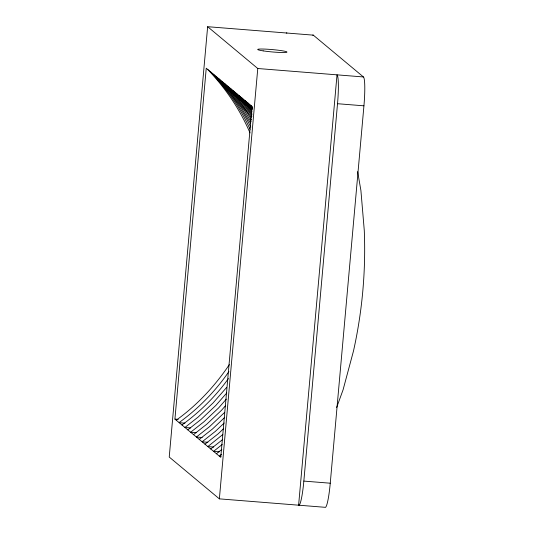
<?xml version="1.0" encoding="UTF-8"?>
<svg xmlns="http://www.w3.org/2000/svg" width="534" height="534" viewBox="0 0 534 534"><rect width="100%" height="100%" fill="white"/><g stroke="black" fill="none" stroke-linecap="round" stroke-linejoin="round"><path stroke-width="0.8" d="M207.639 26.7L169.231 457.044L219.367 498.856L325.026 507.3A26.673 3.057 -85.4 0 0 330.252 483.203L363.934 105.825A26.673 3.057 -85.4 0 0 363.434 76.956L313.298 35.144L207.639 26.7L257.775 68.512L363.434 76.956M174.925 419.117L206.244 68.219L252.081 106.446L220.762 457.344L174.925 419.117L178.229 419.377M219.367 498.856L257.775 68.512M303.839 481.094L337.521 103.716A26.673 3.057 -85.4 0 0 337.021 74.84L298.613 505.191A26.673 3.057 -85.4 0 0 303.839 481.094L330.252 483.203M336.64 407.489L343.082 389.793L353.521 350.865A467.784 463.192 -50.2 0 0 364.281 230.494L360.904 190.464L357.633 171.614M176.32 420.305L176.547 419.951C197.38 404.959 215.035 385.875 229.34 364.622M182.047 425.084L182.274 424.73C199.923 411.847 215.729 396.315 228.465 378.546M187.781 429.863L200.958 419.484L215.836 405.439L226.75 392.971M193.508 434.643L206.691 424.263L221.57 410.219L225.388 405.853M199.235 439.422L212.419 429.042L224.32 417.808M204.969 444.195L218.146 433.822L223.506 428.762M210.696 448.974L222.585 439.602M216.424 453.753L221.837 449.388M228.906 371.584C215.462 391.162 198.621 408.383 179.411 422.341L179.184 422.694L184.958 423.155M226.616 387.464L212.973 403.05L198.094 417.094L184.911 427.474L190.685 427.934M226.343 399.098L218.706 407.829L203.821 421.873L190.645 432.253L196.419 432.714M224.434 412.608L209.555 426.653L196.372 437.032L202.146 437.493M224.213 423.001L215.282 431.432L202.106 441.812L207.873 442.272M222.798 434.522L207.833 446.584L213.607 447.051M222.211 444.495L213.56 451.364L219.334 451.824M221.463 454.287L219.294 456.143L220.942 456.276M337.521 103.716L363.934 105.825M250.606 105.245L252.208 107.047M247.743 102.855L252.542 108.248M244.879 100.465L252.348 108.863M242.015 98.076L252.148 109.47M239.152 95.686L251.948 110.077M236.282 93.296L249.618 108.289L252.008 111.573M233.418 90.913L246.755 105.899L252.001 113.135M230.554 88.524L243.891 103.509L252.001 114.69M227.691 86.134L241.021 101.12L252.001 116.245M224.827 83.745L238.157 98.73L251.34 117.3M221.964 81.355L235.294 96.34L247.229 112.787L251.394 119.883M219.094 78.965L232.43 93.951L244.365 110.398L251.027 121.752M216.23 76.576L229.567 91.561L241.495 108.008L250.666 123.621M213.366 74.186C228.318 89.899 241.275 107.614 250.806 127.132M210.503 71.796C226.576 88.724 240.433 107.948 250.059 129.268M207.639 69.407C225.355 87.883 239.94 109.363 250.005 132.919M286.277 33.075A26.673 3.057 -85.4 0 1 286.885 33.035M312.697 35.184A26.673 3.057 -85.4 0 1 313.298 35.144M263.169 50.877A14.672 1.175 5.1 0 0 286.771 52.232A14.672 1.175 5.1 0 0 267.047 49.201A14.672 1.175 5.1 0 0 263.169 50.877"/></g></svg>
